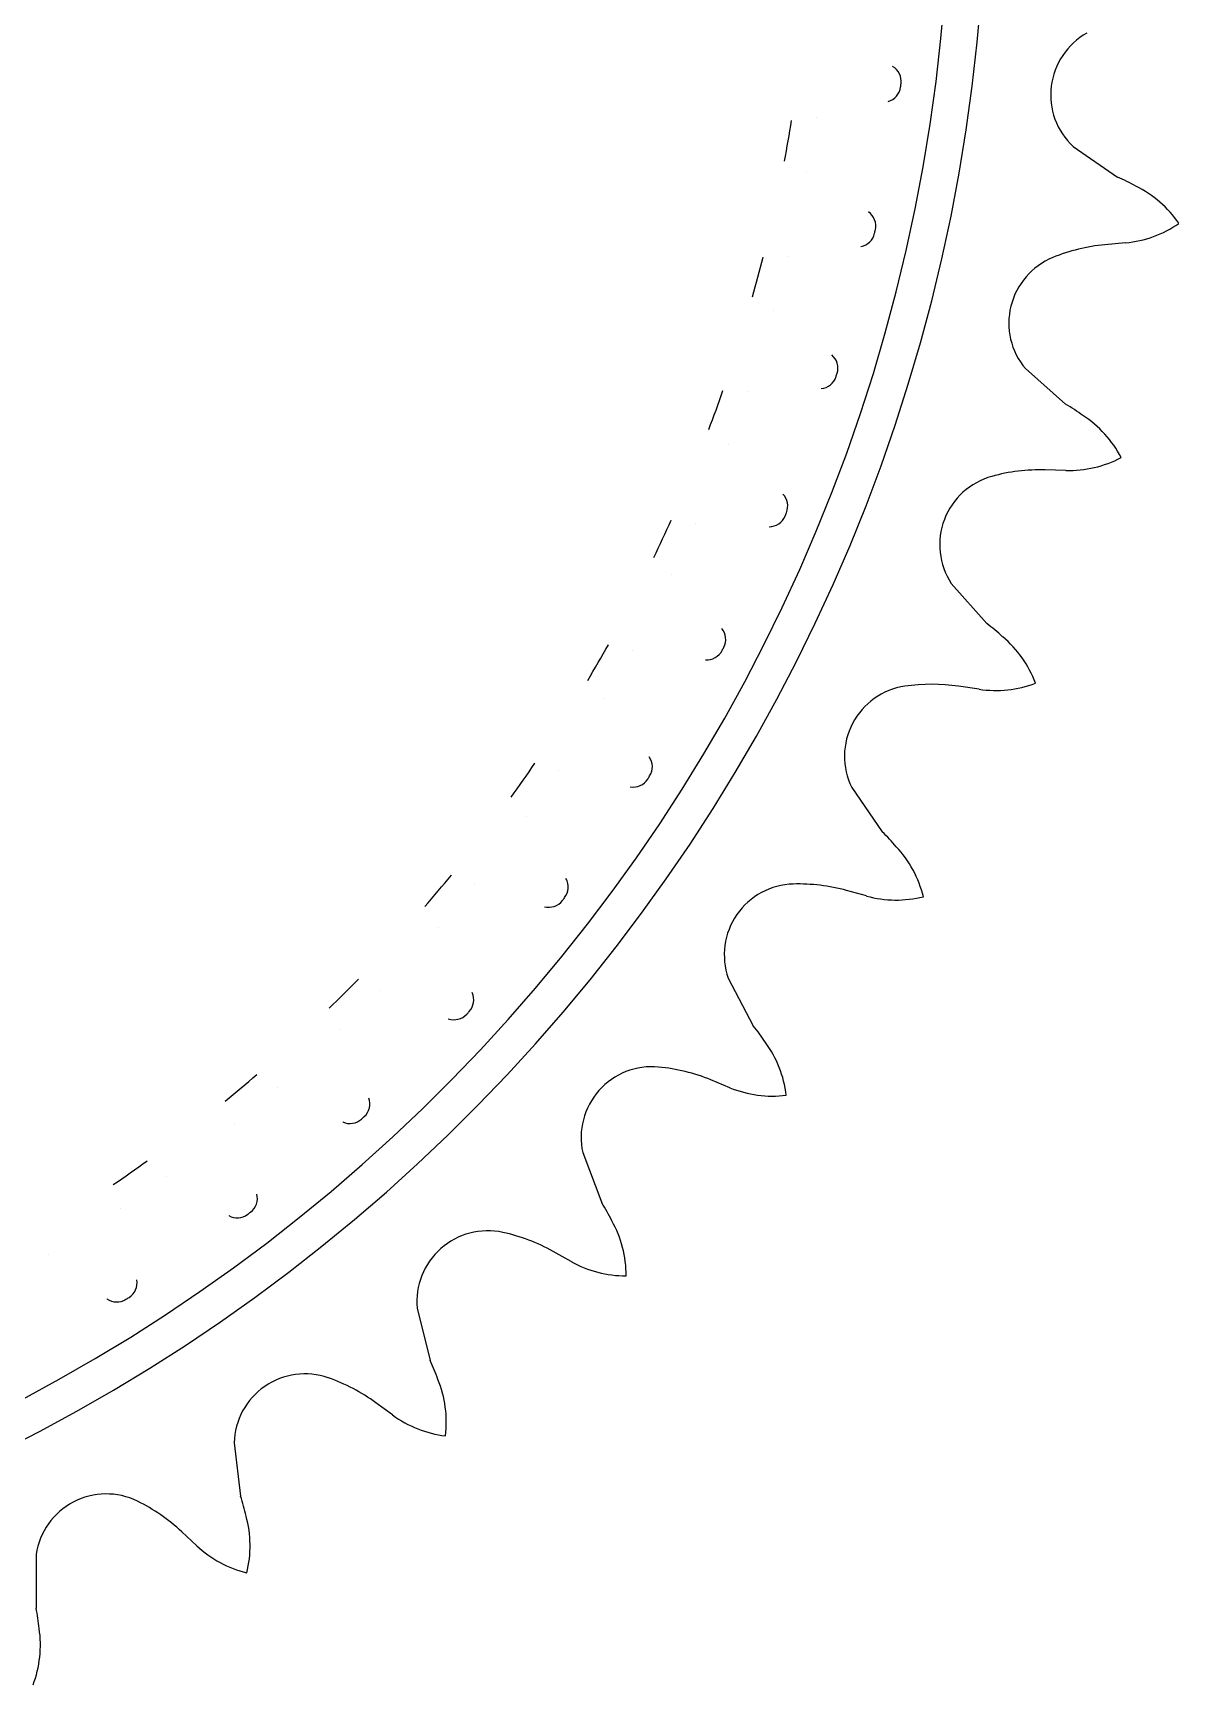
# Model space of a CAD drawing. Header units: millimetres. Extents: x -109 to 109, y -109 to 109.
# Drawn here: x 44.9 to 107.5, y -99.7 to -9.3 of the extents above; entities that cross this region are included whole.
import ezdxf

# ---------------------------------------------------------------- set-up
doc = ezdxf.new("R2010")
doc.units = ezdxf.units.MM
doc.layers.add('Cut003', color=7, linetype='CONTINUOUS')

msp = doc.modelspace()

# ---------------------------------------------------------------- linework, layer by layer
at = {"layer": 'Cut003'}
for p, q in [((102.51, -9.293), (102.51, -9.293, 10)), ((102.51, -9.293), (102.51, -9.293, 10)), ((91.884, -11.119), (91.884, -11.119, 10)), ((91.884, -11.119), (91.884, -11.119, 10)), ((92.315, -12.254), (92.315, -12.254, 10)), ((92.315, -12.254), (92.315, -12.254, 10)), ((92.341, -12.057), (92.341, -12.057, 10)), ((92.341, -12.057), (92.341, -12.057, 10)), ((91.631, -13.041), (91.631, -13.041, 10)), ((91.631, -13.041), (91.631, -13.041, 10)), ((86.359, -14.082), (86.359, -14.082, 10)), ((86.359, -14.082), (86.359, -14.082, 10)), ((87.694, -13.913), (87.694, -13.913, 10)), ((87.694, -13.913), (87.694, -13.913, 10)), ((101.755, -15.509), (104.174, -17.179)), ((101.755, -15.509, 10), (104.174, -17.179, 10)), ((101.755, -15.509), (101.755, -15.509, 10)), ((101.755, -15.509), (101.755, -15.509, 10)), ((101.755, -15.509), (104.174, -17.179)), ((101.755, -15.509, 10), (104.174, -17.179, 10)), ((85.968, -16.304), (85.968, -16.304, 10)), ((85.968, -16.304), (85.968, -16.304, 10)), ((87.164, -16.919), (87.164, -16.919, 10)), ((87.164, -16.919), (87.164, -16.919, 10)), ((104.174, -17.179), (104.174, -17.179, 10)), ((104.174, -17.179), (104.174, -17.179, 10)), ((105.187, -17.676), (105.187, -17.676, 10)), ((105.187, -17.676), (105.187, -17.676, 10)), ((90.565, -19.085), (90.565, -19.085, 10)), ((90.565, -19.085), (90.565, -19.085, 10)), ((107.541, -19.708), (107.541, -19.708, 10)), ((107.541, -19.708), (107.541, -19.708, 10)), ((90.896, -20.253), (90.896, -20.253, 10)), ((90.896, -20.253), (90.896, -20.253, 10)), ((90.939, -20.059), (90.939, -20.059, 10)), ((90.939, -20.059), (90.939, -20.059, 10)), ((104.619, -20.772), (103.496, -20.878)), ((104.619, -20.772, 10), (103.496, -20.878, 10)), ((104.619, -20.772), (103.496, -20.878)), ((104.619, -20.772, 10), (103.496, -20.878, 10)), ((104.619, -20.772), (104.619, -20.772, 10)), ((104.619, -20.772), (104.619, -20.772, 10)), ((84.803, -21.555), (84.803, -21.555, 10)), ((84.803, -21.555), (84.803, -21.555, 10)), ((86.147, -21.503), (86.147, -21.503, 10)), ((86.147, -21.503), (86.147, -21.503, 10)), ((90.145, -20.978), (90.145, -20.978, 10)), ((90.145, -20.978), (90.145, -20.978, 10)), ((100.642, -21.582), (100.642, -21.582, 10)), ((100.642, -21.582), (100.642, -21.582, 10)), ((103.496, -20.878), (103.496, -20.878, 10)), ((103.496, -20.878), (103.496, -20.878, 10)), ((84.22, -23.734), (84.22, -23.734, 10)), ((84.22, -23.734), (84.22, -23.734, 10)), ((85.357, -24.451), (85.357, -24.451, 10)), ((85.357, -24.451), (85.357, -24.451, 10)), ((88.557, -26.905), (88.557, -26.905, 10)), ((88.557, -26.905), (88.557, -26.905, 10)), ((88.845, -27.909), (88.845, -27.909, 10)), ((88.845, -27.909), (88.845, -27.909, 10)), ((99.144, -27.661), (101.344, -29.61)), ((99.144, -27.661, 10), (101.344, -29.61, 10)), ((99.144, -27.661), (99.144, -27.661, 10)), ((99.144, -27.661), (99.144, -27.661, 10)), ((99.144, -27.661), (101.344, -29.61)), ((99.144, -27.661, 10), (101.344, -29.61, 10)), ((82.602, -28.864), (82.602, -28.864, 10)), ((82.602, -28.864), (82.602, -28.864, 10)), ((83.945, -28.93), (83.945, -28.93, 10)), ((83.945, -28.93), (83.945, -28.93, 10)), ((87.974, -28.755), (87.974, -28.755, 10)), ((87.974, -28.755), (87.974, -28.755, 10)), ((88.785, -28.098), (88.785, -28.098, 10)), ((88.785, -28.098), (88.785, -28.098, 10)), ((101.344, -29.61), (101.344, -29.61, 10)), ((101.344, -29.61), (101.344, -29.61, 10)), ((102.289, -30.226), (102.289, -30.226, 10)), ((102.289, -30.226), (102.289, -30.226, 10)), ((81.83, -30.984), (81.83, -30.984, 10)), ((81.83, -30.984), (81.83, -30.984, 10)), ((82.902, -31.797), (82.902, -31.797, 10)), ((82.902, -31.797), (82.902, -31.797, 10)), ((104.381, -32.527), (104.381, -32.527, 10)), ((104.381, -32.527), (104.381, -32.527, 10)), ((101.352, -33.231), (100.225, -33.201)), ((101.352, -33.231, 10), (100.225, -33.201, 10)), ((100.225, -33.201), (100.225, -33.201, 10)), ((101.352, -33.231), (100.225, -33.201)), ((101.352, -33.231, 10), (100.225, -33.201, 10)), ((100.225, -33.201), (100.225, -33.201, 10)), ((101.352, -33.231), (101.352, -33.231, 10)), ((101.352, -33.231), (101.352, -33.231, 10)), ((97.307, -33.555), (97.307, -33.555, 10)), ((97.307, -33.555), (97.307, -33.555, 10)), ((85.875, -34.521), (85.875, -34.521, 10)), ((85.875, -34.521), (85.875, -34.521, 10)), ((79.772, -35.954), (79.772, -35.954, 10)), ((79.772, -35.954), (79.772, -35.954, 10)), ((81.104, -36.136), (81.104, -36.136, 10)), ((81.104, -36.136), (81.104, -36.136, 10)), ((85.998, -35.729), (85.998, -35.729, 10)), ((85.998, -35.729), (85.998, -35.729, 10)), ((86.074, -35.546), (86.074, -35.546, 10)), ((86.074, -35.546), (86.074, -35.546, 10)), ((85.133, -36.313), (85.133, -36.313, 10)), ((85.133, -36.313), (85.133, -36.313, 10)), ((78.819, -37.998), (78.819, -37.998, 10)), ((78.819, -37.998), (78.819, -37.998, 10)), ((79.815, -38.902), (79.815, -38.902, 10)), ((79.815, -38.902), (79.815, -38.902, 10)), ((95.087, -39.41), (97.036, -41.61)), ((95.087, -39.41, 10), (97.036, -41.61, 10)), ((95.087, -39.41), (95.087, -39.41, 10)), ((95.087, -39.41), (95.087, -39.41, 10)), ((95.087, -39.41), (97.036, -41.61)), ((95.087, -39.41, 10), (97.036, -41.61, 10)), ((82.54, -41.874), (82.54, -41.874, 10)), ((82.54, -41.874), (82.54, -41.874, 10)), ((97.036, -41.61), (97.036, -41.61, 10)), ((97.036, -41.61), (97.036, -41.61, 10)), ((97.9, -42.335), (97.9, -42.335, 10)), ((97.9, -42.335), (97.9, -42.335, 10)), ((76.335, -42.769), (76.335, -42.769, 10)), ((76.335, -42.769), (76.335, -42.769, 10)), ((77.646, -43.067), (77.646, -43.067, 10)), ((77.646, -43.067), (77.646, -43.067, 10)), ((82.557, -43.088), (82.557, -43.088, 10)), ((82.557, -43.088), (82.557, -43.088, 10)), ((82.649, -42.912), (82.649, -42.912, 10)), ((82.649, -42.912), (82.649, -42.912, 10)), ((81.644, -43.594), (81.644, -43.594, 10)), ((81.644, -43.594), (81.644, -43.594, 10)), ((75.207, -44.723), (75.207, -44.723, 10)), ((75.207, -44.723), (75.207, -44.723, 10)), ((92.553, -45.04), (92.553, -45.04, 10)), ((92.553, -45.04), (92.553, -45.04, 10)), ((96.608, -45.206), (95.493, -45.04)), ((96.608, -45.206, 10), (95.493, -45.04, 10)), ((95.493, -45.04), (95.493, -45.04, 10)), ((96.608, -45.206), (95.493, -45.04)), ((96.608, -45.206, 10), (95.493, -45.04, 10)), ((95.493, -45.04), (95.493, -45.04, 10)), ((99.7, -44.871), (99.7, -44.871, 10)), ((99.7, -44.871), (99.7, -44.871, 10)), ((76.12, -45.71), (76.12, -45.71, 10)), ((76.12, -45.71), (76.12, -45.71, 10)), ((96.608, -45.206), (96.608, -45.206, 10)), ((96.608, -45.206), (96.608, -45.206, 10)), ((72.317, -49.26), (72.317, -49.26, 10)), ((72.317, -49.26), (72.317, -49.26, 10)), ((73.597, -49.671), (73.597, -49.671, 10)), ((73.597, -49.671), (73.597, -49.671, 10)), ((78.576, -48.909), (78.576, -48.909, 10)), ((78.576, -48.909), (78.576, -48.909, 10)), ((77.534, -50.544), (77.534, -50.544, 10)), ((77.534, -50.544), (77.534, -50.544, 10)), ((78.487, -50.12), (78.487, -50.12, 10)), ((78.487, -50.12), (78.487, -50.12, 10)), ((78.594, -49.952), (78.594, -49.952, 10)), ((78.594, -49.952), (78.594, -49.952, 10)), ((89.643, -50.584), (91.313, -53.003)), ((89.643, -50.584, 10), (91.313, -53.003, 10)), ((89.643, -50.584), (89.643, -50.584, 10)), ((89.643, -50.584), (89.643, -50.584, 10)), ((89.643, -50.584), (91.313, -53.003)), ((89.643, -50.584, 10), (91.313, -53.003, 10)), ((71.023, -51.108), (71.023, -51.108, 10)), ((71.023, -51.108), (71.023, -51.108, 10)), ((71.847, -52.17), (71.847, -52.17, 10)), ((71.847, -52.17), (71.847, -52.17, 10)), ((91.313, -53.003), (91.313, -53.003, 10)), ((91.313, -53.003), (91.313, -53.003, 10)), ((92.083, -53.827), (92.083, -53.827, 10)), ((92.083, -53.827), (92.083, -53.827, 10)), ((67.748, -55.375), (67.748, -55.375, 10)), ((67.748, -55.375), (67.748, -55.375, 10)), ((68.988, -55.896), (68.988, -55.896, 10)), ((68.988, -55.896), (68.988, -55.896, 10)), ((74.014, -55.571), (74.014, -55.571, 10)), ((74.014, -55.571), (74.014, -55.571, 10)), ((86.449, -55.868), (86.449, -55.868, 10)), ((86.449, -55.868), (86.449, -55.868, 10)), ((73.821, -56.77), (73.821, -56.77, 10)), ((73.821, -56.77), (73.821, -56.77, 10)), ((73.941, -56.612), (73.941, -56.612, 10)), ((73.941, -56.612), (73.941, -56.612, 10)), ((90.455, -56.521), (89.367, -56.222)), ((90.455, -56.521, 10), (89.367, -56.222, 10)), ((89.367, -56.222), (89.367, -56.222, 10)), ((90.455, -56.521), (89.367, -56.222)), ((90.455, -56.521, 10), (89.367, -56.222, 10)), ((89.367, -56.222), (89.367, -56.222, 10)), ((90.455, -56.521), (90.455, -56.521, 10)), ((90.455, -56.521), (90.455, -56.521, 10)), ((93.564, -56.561), (93.564, -56.561, 10)), ((93.564, -56.561), (93.564, -56.561, 10)), ((66.298, -57.103), (66.298, -57.103, 10)), ((66.298, -57.103), (66.298, -57.103, 10)), ((72.834, -57.11), (72.834, -57.11, 10)), ((72.834, -57.11), (72.834, -57.11, 10)), ((67.027, -58.234), (67.027, -58.234, 10)), ((67.027, -58.234), (67.027, -58.234, 10)), ((62.664, -61.069), (62.664, -61.069, 10)), ((62.664, -61.069), (62.664, -61.069, 10)), ((82.892, -61.02), (84.258, -63.623)), ((82.892, -61.02, 10), (84.258, -63.623, 10)), ((82.892, -61.02), (82.892, -61.02, 10)), ((82.892, -61.02), (82.892, -61.02, 10)), ((82.892, -61.02), (84.258, -63.623)), ((82.892, -61.02, 10), (84.258, -63.623, 10)), ((63.854, -61.696), (63.854, -61.696, 10)), ((63.854, -61.696), (63.854, -61.696, 10)), ((68.889, -61.81), (68.889, -61.81, 10)), ((68.889, -61.81), (68.889, -61.81, 10)), ((61.069, -62.664), (61.069, -62.664, 10)), ((61.069, -62.664), (61.069, -62.664, 10)), ((67.579, -63.24), (67.579, -63.24, 10)), ((67.579, -63.24), (67.579, -63.24, 10)), ((68.592, -62.987), (68.592, -62.987, 10)), ((68.592, -62.987), (68.592, -62.987, 10)), ((68.726, -62.841), (68.726, -62.841, 10)), ((68.726, -62.841), (68.726, -62.841, 10)), ((61.696, -63.854), (61.696, -63.854, 10)), ((61.696, -63.854), (61.696, -63.854, 10)), ((84.258, -63.623), (84.258, -63.623, 10)), ((84.258, -63.623), (84.258, -63.623, 10)), ((84.924, -64.534), (84.924, -64.534, 10)), ((84.924, -64.534), (84.924, -64.534, 10)), ((79.085, -65.88), (79.085, -65.88, 10)), ((79.085, -65.88), (79.085, -65.88, 10)), ((57.103, -66.298), (57.103, -66.298, 10)), ((57.103, -66.298), (57.103, -66.298, 10)), ((82.982, -67.012), (81.939, -66.584)), ((82.982, -67.012, 10), (81.939, -66.584, 10)), ((81.939, -66.584), (81.939, -66.584, 10)), ((82.982, -67.012), (81.939, -66.584)), ((82.982, -67.012, 10), (81.939, -66.584, 10)), ((81.939, -66.584), (81.939, -66.584, 10)), ((55.375, -67.748), (55.375, -67.748, 10)), ((55.375, -67.748), (55.375, -67.748, 10)), ((58.234, -67.027), (58.234, -67.027, 10)), ((58.234, -67.027), (58.234, -67.027, 10)), ((63.24, -67.579), (63.24, -67.579, 10)), ((63.24, -67.579), (63.24, -67.579, 10)), ((82.982, -67.012), (82.982, -67.012, 10)), ((82.982, -67.012), (82.982, -67.012, 10)), ((86.064, -67.427), (86.064, -67.427, 10)), ((86.064, -67.427), (86.064, -67.427, 10)), ((62.987, -68.592), (62.987, -68.592, 10)), ((62.987, -68.592), (62.987, -68.592, 10)), ((55.896, -68.988), (55.896, -68.988, 10)), ((55.896, -68.988), (55.896, -68.988, 10)), ((61.81, -68.889), (61.81, -68.889, 10)), ((61.81, -68.889), (61.81, -68.889, 10)), ((62.841, -68.726), (62.841, -68.726, 10)), ((62.841, -68.726), (62.841, -68.726, 10)), ((51.108, -71.023), (51.108, -71.023, 10)), ((51.108, -71.023), (51.108, -71.023, 10)), ((74.933, -70.567), (75.975, -73.316)), ((74.933, -70.567, 10), (75.975, -73.316, 10)), ((74.933, -70.567), (74.933, -70.567, 10)), ((74.933, -70.567), (74.933, -70.567, 10)), ((74.933, -70.567), (75.975, -73.316)), ((74.933, -70.567, 10), (75.975, -73.316, 10)), ((49.26, -72.317), (49.26, -72.317, 10)), ((49.26, -72.317), (49.26, -72.317, 10)), ((52.17, -71.847), (52.17, -71.847, 10)), ((52.17, -71.847), (52.17, -71.847, 10)), ((57.11, -72.834), (57.11, -72.834, 10)), ((57.11, -72.834), (57.11, -72.834, 10)), ((49.671, -73.597), (49.671, -73.597, 10)), ((49.671, -73.597), (49.671, -73.597, 10)), ((55.571, -74.014), (55.571, -74.014, 10)), ((55.571, -74.014), (55.571, -74.014, 10)), ((56.612, -73.941), (56.612, -73.941, 10)), ((56.612, -73.941), (56.612, -73.941, 10)), ((56.77, -73.821), (56.77, -73.821, 10)), ((56.77, -73.821), (56.77, -73.821, 10)), ((75.975, -73.316), (75.975, -73.316, 10)), ((75.975, -73.316), (75.975, -73.316, 10)), ((70.567, -74.933), (70.567, -74.933, 10)), ((70.567, -74.933), (70.567, -74.933, 10)), ((76.526, -74.3), (76.526, -74.3, 10)), ((76.526, -74.3), (76.526, -74.3, 10)), ((45.71, -76.12), (45.71, -76.12, 10)), ((45.71, -76.12), (45.71, -76.12, 10)), ((74.3, -76.526), (73.316, -75.975)), ((74.3, -76.526, 10), (73.316, -75.975, 10)), ((73.316, -75.975), (73.316, -75.975, 10)), ((74.3, -76.526), (73.316, -75.975)), ((74.3, -76.526, 10), (73.316, -75.975, 10)), ((73.316, -75.975), (73.316, -75.975, 10)), ((74.3, -76.526), (74.3, -76.526, 10)), ((74.3, -76.526), (74.3, -76.526, 10)), ((50.544, -77.534), (50.544, -77.534, 10)), ((50.544, -77.534), (50.544, -77.534, 10)), ((77.309, -77.309), (77.309, -77.309, 10)), ((77.309, -77.309), (77.309, -77.309, 10)), ((48.909, -78.576), (48.909, -78.576, 10)), ((48.909, -78.576), (48.909, -78.576, 10)), ((49.952, -78.594), (49.952, -78.594, 10)), ((49.952, -78.594), (49.952, -78.594, 10)), ((50.12, -78.487), (50.12, -78.487, 10)), ((50.12, -78.487), (50.12, -78.487, 10)), ((65.88, -79.085), (66.584, -81.939)), ((65.88, -79.085, 10), (66.584, -81.939, 10)), ((65.88, -79.085), (65.88, -79.085, 10)), ((65.88, -79.085), (65.88, -79.085, 10)), ((65.88, -79.085), (66.584, -81.939)), ((65.88, -79.085, 10), (66.584, -81.939, 10)), ((66.584, -81.939), (66.584, -81.939, 10)), ((66.584, -81.939), (66.584, -81.939, 10)), ((61.02, -82.892), (61.02, -82.892, 10)), ((61.02, -82.892), (61.02, -82.892, 10)), ((67.012, -82.982), (67.012, -82.982, 10)), ((67.012, -82.982), (67.012, -82.982, 10)), ((64.534, -84.924), (63.623, -84.258)), ((64.534, -84.924, 10), (63.623, -84.258, 10)), ((63.623, -84.258), (63.623, -84.258, 10)), ((64.534, -84.924), (63.623, -84.258)), ((64.534, -84.924, 10), (63.623, -84.258, 10)), ((63.623, -84.258), (63.623, -84.258, 10)), ((64.534, -84.924), (64.534, -84.924, 10)), ((64.534, -84.924), (64.534, -84.924, 10)), ((55.868, -86.449), (56.222, -89.367)), ((55.868, -86.449, 10), (56.222, -89.367, 10)), ((55.868, -86.449), (55.868, -86.449, 10)), ((55.868, -86.449), (55.868, -86.449, 10)), ((55.868, -86.449), (56.222, -89.367)), ((55.868, -86.449, 10), (56.222, -89.367, 10)), ((67.427, -86.064), (67.427, -86.064, 10)), ((67.427, -86.064), (67.427, -86.064, 10)), ((56.222, -89.367), (56.222, -89.367, 10)), ((56.222, -89.367), (56.222, -89.367, 10)), ((50.584, -89.643), (50.584, -89.643, 10)), ((50.584, -89.643), (50.584, -89.643, 10)), ((56.521, -90.455), (56.521, -90.455, 10)), ((56.521, -90.455), (56.521, -90.455, 10)), ((53.827, -92.083), (53.003, -91.313)), ((53.827, -92.083, 10), (53.003, -91.313, 10)), ((53.003, -91.313), (53.003, -91.313, 10)), ((53.827, -92.083), (53.003, -91.313)), ((53.827, -92.083, 10), (53.003, -91.313, 10)), ((53.003, -91.313), (53.003, -91.313, 10)), ((53.827, -92.083), (53.827, -92.083, 10)), ((53.827, -92.083), (53.827, -92.083, 10)), ((45.04, -92.553), (45.04, -95.493)), ((45.04, -92.553, 10), (45.04, -95.493, 10)), ((45.04, -92.553), (45.04, -92.553, 10)), ((45.04, -92.553), (45.04, -92.553, 10)), ((45.04, -92.553), (45.04, -95.493)), ((45.04, -92.553, 10), (45.04, -95.493, 10)), ((56.561, -93.564), (56.561, -93.564, 10)), ((56.561, -93.564), (56.561, -93.564, 10)), ((45.04, -95.493), (45.04, -95.493, 10)), ((45.04, -95.493), (45.04, -95.493, 10)), ((45.206, -96.608), (45.206, -96.608, 10)), ((45.206, -96.608), (45.206, -96.608, 10)), ((44.871, -99.7), (44.871, -99.7, 10)), ((44.871, -99.7), (44.871, -99.7, 10))]:
    msp.add_line(p, q, dxfattribs=at)
for centre, radius, start, end in [((0, 0, 12), 95, -88.96082, 0), ((0, 0, 10), 95, -88.96082, 0), ((0, 0, 12), 95, -88.96082, 0), ((0, 0, 10), 95, -88.96082, 0), ((0, 0, 10), 97, -88.97159, 0), ((0, 0, 10), 97, -88.97159, 0), ((0, 0, 12), 97, -88.97159, 0), ((0, 0, 12), 97, -88.97159, 0), ((104.403, -12.677), 3.877, 119.23077, 173.07692), ((104.403, -12.677, 10), 3.877, 119.23077, 173.07692), ((104.403, -12.677), 3.877, 119.23077, 173.07692), ((104.403, -12.677, 10), 3.877, 119.23077, 173.07692), ((91.399, -11.936), 0.95, -7.32976, 59.31558), ((91.399, -11.936), 0.95, -7.32976, 59.31558), ((91.399, -11.936, 10), 0.95, -7.32976, 59.31558), ((91.399, -11.936, 10), 0.95, -7.32976, 59.31558), ((91.374, -12.127), 0.95, -74.31558, -7.67024), ((91.374, -12.127), 0.95, -74.31558, -7.67024), ((91.374, -12.127, 10), 0.95, -74.31558, -7.67024), ((91.374, -12.127, 10), 0.95, -74.31558, -7.67024), ((0, 0), 93.125, -7.56102, -7.43898), ((0, 0), 93.125, -7.56102, -7.43898), ((0, 0, 10), 93.125, -7.56102, -7.43898), ((0, 0, 10), 93.125, -7.56102, -7.43898), ((104.403, -12.677), 3.877, 173.07692, -133.07692), ((104.403, -12.677, 10), 3.877, 173.07692, -133.07692), ((104.403, -12.677, 10), 3.877, 173.07692, -133.07692), ((104.403, -12.677), 3.877, 173.07692, -133.07692), ((0, 0), 87.5, -10.7384, -9.26105), ((0, 0), 87.5, -10.7384, -9.26105), ((0, 0, 10), 87.5, -10.7384, -9.26105), ((0, 0, 10), 87.5, -10.7384, -9.26105), ((100.284, -26.38), 9.989, 60.61045, 67.08186), ((100.284, -26.38, 10), 9.989, 60.61045, 67.08186), ((100.284, -26.38), 9.989, 60.61045, 67.08186), ((100.284, -26.38, 10), 9.989, 60.61045, 67.08186), ((102.475, -23.198), 6.152, 34.56509, 63.84615), ((102.475, -23.198, 10), 6.152, 34.56509, 63.84615), ((102.475, -23.198), 6.152, 34.56509, 63.84615), ((102.475, -23.198, 10), 6.152, 34.56509, 63.84615), ((90.011, -19.856), 0.95, -12.32976, 54.31558), ((90.011, -19.856), 0.95, -12.32976, 54.31558), ((90.011, -19.856, 10), 0.95, -12.32976, 54.31558), ((90.011, -19.856, 10), 0.95, -12.32976, 54.31558), ((104.042, -14.648), 6.152, -84.61538, -55.33432), ((104.042, -14.648, 10), 6.152, -84.61538, -55.33432), ((104.042, -14.648), 6.152, -84.61538, -55.33432), ((104.042, -14.648, 10), 6.152, -84.61538, -55.33432), ((89.969, -20.044), 0.95, -79.31558, -12.67024), ((89.969, -20.044), 0.95, -79.31558, -12.67024), ((89.969, -20.044, 10), 0.95, -79.31558, -12.67024), ((89.969, -20.044, 10), 0.95, -79.31558, -12.67024), ((0, 0), 93.125, -12.56102, -12.43898), ((0, 0), 93.125, -12.56102, -12.43898), ((0, 0, 10), 93.125, -12.56102, -12.43898), ((0, 0, 10), 93.125, -12.56102, -12.43898), ((0, 0), 87.5, -15.7384, -14.26105), ((0, 0), 87.5, -15.7384, -14.26105), ((0, 0, 10), 87.5, -15.7384, -14.26105), ((0, 0, 10), 87.5, -15.7384, -14.26105), ((102.114, -25.169), 3.877, 112.30769, 166.15385), ((102.114, -25.169, 10), 3.877, 112.30769, 166.15385), ((102.114, -25.169), 3.877, 112.30769, 166.15385), ((102.114, -25.169, 10), 3.877, 112.30769, 166.15385), ((104.434, -30.823), 9.989, 95.38462, 112.30769), ((104.434, -30.823, 10), 9.989, 95.38462, 112.30769), ((104.434, -30.823), 9.989, 95.38462, 112.30769), ((104.434, -30.823, 10), 9.989, 95.38462, 112.30769), ((102.114, -25.169), 3.877, 166.15385, -140), ((102.114, -25.169, 10), 3.877, 166.15385, -140), ((102.114, -25.169, 10), 3.877, 166.15385, -140), ((102.114, -25.169), 3.877, 166.15385, -140), ((87.938, -27.626), 0.95, -17.32976, 49.31558), ((87.938, -27.626), 0.95, -17.32976, 49.31558), ((87.938, -27.626, 10), 0.95, -17.32976, 49.31558), ((87.938, -27.626, 10), 0.95, -17.32976, 49.31558), ((0, 0), 93.125, -17.56102, -17.43898), ((0, 0), 93.125, -17.56102, -17.43898), ((0, 0, 10), 93.125, -17.56102, -17.43898), ((0, 0, 10), 93.125, -17.56102, -17.43898), ((0, 0), 87.5, -20.7384, -19.26105), ((0, 0), 87.5, -20.7384, -19.26105), ((0, 0, 10), 87.5, -20.7384, -19.26105), ((0, 0, 10), 87.5, -20.7384, -19.26105), ((87.88, -27.809), 0.95, -84.31558, -17.67024), ((87.88, -27.809), 0.95, -84.31558, -17.67024), ((87.88, -27.809, 10), 0.95, -84.31558, -17.67024), ((87.88, -27.809, 10), 0.95, -84.31558, -17.67024), ((96.374, -38.275), 9.989, 53.68737, 60.15878), ((96.374, -38.275, 10), 9.989, 53.68737, 60.15878), ((96.374, -38.275), 9.989, 53.68737, 60.15878), ((96.374, -38.275, 10), 9.989, 53.68737, 60.15878), ((98.932, -35.38), 6.152, 27.64201, 56.92308), ((98.932, -35.38, 10), 6.152, 27.64201, 56.92308), ((98.932, -35.38), 6.152, 27.64201, 56.92308), ((98.932, -35.38, 10), 6.152, 27.64201, 56.92308), ((101.518, -27.082), 6.152, -91.53846, -62.2574), ((101.518, -27.082, 10), 6.152, -91.53846, -62.2574), ((101.518, -27.082), 6.152, -91.53846, -62.2574), ((101.518, -27.082, 10), 6.152, -91.53846, -62.2574), ((99.957, -43.187), 9.989, 88.46154, 105.38462), ((99.957, -43.187, 10), 9.989, 88.46154, 105.38462), ((99.957, -43.187), 9.989, 88.46154, 105.38462), ((99.957, -43.187, 10), 9.989, 88.46154, 105.38462), ((98.336, -37.294), 3.877, 105.38462, 159.23077), ((98.336, -37.294, 10), 3.877, 105.38462, 159.23077), ((98.336, -37.294), 3.877, 105.38462, 159.23077), ((98.336, -37.294, 10), 3.877, 105.38462, 159.23077), ((85.195, -35.185), 0.95, -22.32976, 44.31558), ((85.195, -35.185), 0.95, -22.32976, 44.31558), ((85.195, -35.185, 10), 0.95, -22.32976, 44.31558), ((85.195, -35.185, 10), 0.95, -22.32976, 44.31558), ((0, 0), 87.5, -25.7384, -24.26105), ((0, 0), 87.5, -25.7384, -24.26105), ((0, 0, 10), 87.5, -25.7384, -24.26105), ((0, 0, 10), 87.5, -25.7384, -24.26105), ((85.122, -35.363), 0.95, -89.31558, -22.67024), ((85.122, -35.363), 0.95, -89.31558, -22.67024), ((85.122, -35.363, 10), 0.95, -89.31558, -22.67024), ((85.122, -35.363, 10), 0.95, -89.31558, -22.67024), ((0, 0), 93.125, -22.56102, -22.43898), ((0, 0), 93.125, -22.56102, -22.43898), ((0, 0, 10), 93.125, -22.56102, -22.43898), ((0, 0, 10), 93.125, -22.56102, -22.43898), ((98.336, -37.294), 3.877, 159.23077, -146.92308), ((98.336, -37.294, 10), 3.877, 159.23077, -146.92308), ((98.336, -37.294, 10), 3.877, 159.23077, -146.92308), ((98.336, -37.294), 3.877, 159.23077, -146.92308), ((81.805, -42.476), 0.95, -27.32976, 39.31558), ((81.805, -42.476), 0.95, -27.32976, 39.31558), ((81.805, -42.476, 10), 0.95, -27.32976, 39.31558), ((81.805, -42.476, 10), 0.95, -27.32976, 39.31558), ((91.057, -49.613), 9.989, 46.76429, 53.23571), ((91.057, -49.613, 10), 9.989, 46.76429, 53.23571), ((91.057, -49.613), 9.989, 46.76429, 53.23571), ((91.057, -49.613, 10), 9.989, 46.76429, 53.23571), ((93.946, -47.047), 6.152, 20.71893, 50), ((93.946, -47.047, 10), 6.152, 20.71893, 50), ((93.946, -47.047), 6.152, 20.71893, 50), ((93.946, -47.047, 10), 6.152, 20.71893, 50), ((0, 0), 87.5, -30.7384, -29.26105), ((0, 0), 87.5, -30.7384, -29.26105), ((0, 0, 10), 87.5, -30.7384, -29.26105), ((0, 0, 10), 87.5, -30.7384, -29.26105), ((81.716, -42.647), 0.95, -94.31558, -27.67024), ((81.716, -42.647), 0.95, -94.31558, -27.67024), ((81.716, -42.647, 10), 0.95, -94.31558, -27.67024), ((81.716, -42.647, 10), 0.95, -94.31558, -27.67024), ((0, 0), 93.125, -27.56102, -27.43898), ((0, 0), 93.125, -27.56102, -27.43898), ((0, 0, 10), 93.125, -27.56102, -27.43898), ((0, 0, 10), 93.125, -27.56102, -27.43898), ((93.123, -48.875), 3.877, 98.46154, 152.30769), ((93.123, -48.875, 10), 3.877, 98.46154, 152.30769), ((93.123, -48.875), 3.877, 98.46154, 152.30769), ((93.123, -48.875, 10), 3.877, 98.46154, 152.30769), ((94.023, -54.92), 9.989, 81.53846, 98.46154), ((94.023, -54.92, 10), 9.989, 81.53846, 98.46154), ((94.023, -54.92), 9.989, 81.53846, 98.46154), ((94.023, -54.92, 10), 9.989, 81.53846, 98.46154), ((97.513, -39.121), 6.152, -98.46154, -69.18047), ((97.513, -39.121, 10), 6.152, -98.46154, -69.18047), ((97.513, -39.121), 6.152, -98.46154, -69.18047), ((97.513, -39.121, 10), 6.152, -98.46154, -69.18047), ((93.123, -48.875), 3.877, 152.30769, -153.84615), ((93.123, -48.875, 10), 3.877, 152.30769, -153.84615), ((93.123, -48.875, 10), 3.877, 152.30769, -153.84615), ((93.123, -48.875), 3.877, 152.30769, -153.84615), ((0, 0), 87.5, -35.7384, -34.26105), ((0, 0), 87.5, -35.7384, -34.26105), ((0, 0, 10), 87.5, -35.7384, -34.26105), ((0, 0, 10), 87.5, -35.7384, -34.26105), ((77.791, -49.444), 0.95, -32.32976, 34.31558), ((77.791, -49.444), 0.95, -32.32976, 34.31558), ((77.791, -49.444, 10), 0.95, -32.32976, 34.31558), ((77.791, -49.444, 10), 0.95, -32.32976, 34.31558), ((77.688, -49.607), 0.95, -99.31558, -32.67024), ((77.688, -49.607), 0.95, -99.31558, -32.67024), ((77.688, -49.607, 10), 0.95, -99.31558, -32.67024), ((77.688, -49.607, 10), 0.95, -99.31558, -32.67024), ((0, 0), 93.125, -32.56102, -32.43898), ((0, 0), 93.125, -32.56102, -32.43898), ((0, 0, 10), 93.125, -32.56102, -32.43898), ((0, 0, 10), 93.125, -32.56102, -32.43898), ((84.413, -60.227), 9.989, 39.84122, 46.31263), ((84.413, -60.227, 10), 9.989, 39.84122, 46.31263), ((84.413, -60.227), 9.989, 39.84122, 46.31263), ((84.413, -60.227, 10), 9.989, 39.84122, 46.31263), ((87.59, -58.028), 6.152, 13.79586, 43.07692), ((87.59, -58.028, 10), 6.152, 13.79586, 43.07692), ((87.59, -58.028), 6.152, 13.79586, 43.07692), ((87.59, -58.028, 10), 6.152, 13.79586, 43.07692), ((0, 0), 87.5, -40.7384, -39.26105), ((0, 0), 87.5, -40.7384, -39.26105), ((0, 0, 10), 87.5, -40.7384, -39.26105), ((0, 0, 10), 87.5, -40.7384, -39.26105), ((73.186, -56.036), 0.95, -37.32976, 29.31558), ((73.186, -56.036), 0.95, -37.32976, 29.31558), ((73.186, -56.036, 10), 0.95, -37.32976, 29.31558), ((73.186, -56.036, 10), 0.95, -37.32976, 29.31558), ((86.553, -59.743), 3.877, 91.53846, 145.38462), ((86.553, -59.743, 10), 3.877, 91.53846, 145.38462), ((86.553, -59.743), 3.877, 91.53846, 145.38462), ((86.553, -59.743, 10), 3.877, 91.53846, 145.38462), ((86.717, -65.853), 9.989, 74.61538, 91.53846), ((86.717, -65.853, 10), 9.989, 74.61538, 91.53846), ((86.717, -65.853), 9.989, 74.61538, 91.53846), ((86.717, -65.853, 10), 9.989, 74.61538, 91.53846), ((73.069, -56.189), 0.95, -104.31558, -37.67024), ((73.069, -56.189), 0.95, -104.31558, -37.67024), ((73.069, -56.189, 10), 0.95, -104.31558, -37.67024), ((73.069, -56.189, 10), 0.95, -104.31558, -37.67024), ((0, 0), 93.125, -37.56102, -37.43898), ((0, 0), 93.125, -37.56102, -37.43898), ((0, 0, 10), 93.125, -37.56102, -37.43898), ((0, 0, 10), 93.125, -37.56102, -37.43898), ((92.087, -50.59), 6.152, -105.38462, -76.10355), ((92.087, -50.59, 10), 6.152, -105.38462, -76.10355), ((92.087, -50.59), 6.152, -105.38462, -76.10355), ((92.087, -50.59, 10), 6.152, -105.38462, -76.10355), ((86.553, -59.743), 3.877, 145.38462, -160.76923), ((86.553, -59.743, 10), 3.877, 145.38462, -160.76923), ((86.553, -59.743, 10), 3.877, 145.38462, -160.76923), ((86.553, -59.743), 3.877, 145.38462, -160.76923), ((0, 0), 87.5, -45.7384, -44.26105), ((0, 0), 87.5, -45.7384, -44.26105), ((0, 0, 10), 87.5, -45.7384, -44.26105), ((0, 0, 10), 87.5, -45.7384, -44.26105), ((68.024, -62.201), 0.95, -42.32976, 24.31558), ((68.024, -62.201), 0.95, -42.32976, 24.31558), ((68.024, -62.201, 10), 0.95, -42.32976, 24.31558), ((68.024, -62.201, 10), 0.95, -42.32976, 24.31558), ((67.893, -62.344), 0.95, -109.31558, -42.67024), ((67.893, -62.344), 0.95, -109.31558, -42.67024), ((67.893, -62.344, 10), 0.95, -109.31558, -42.67024), ((67.893, -62.344, 10), 0.95, -109.31558, -42.67024), ((0, 0), 93.125, -42.56102, -42.43898), ((0, 0), 93.125, -42.56102, -42.43898), ((0, 0, 10), 93.125, -42.56102, -42.43898), ((0, 0, 10), 93.125, -42.56102, -42.43898), ((76.538, -69.962), 9.989, 32.91814, 39.38955), ((76.538, -69.962, 10), 9.989, 32.91814, 39.38955), ((76.538, -69.962), 9.989, 32.91814, 39.38955), ((76.538, -69.962, 10), 9.989, 32.91814, 39.38955), ((79.957, -68.163), 6.152, 6.87278, 36.15385), ((79.957, -68.163, 10), 6.152, 6.87278, 36.15385), ((79.957, -68.163), 6.152, 6.87278, 36.15385), ((79.957, -68.163, 10), 6.152, 6.87278, 36.15385), ((78.721, -69.741), 3.877, 84.61538, 138.46154), ((78.721, -69.741, 10), 3.877, 84.61538, 138.46154), ((78.721, -69.741), 3.877, 84.61538, 138.46154), ((78.721, -69.741, 10), 3.877, 84.61538, 138.46154), ((78.147, -75.826), 9.989, 67.69231, 84.61538), ((78.147, -75.826, 10), 9.989, 67.69231, 84.61538), ((78.147, -75.826), 9.989, 67.69231, 84.61538), ((78.147, -75.826, 10), 9.989, 67.69231, 84.61538), ((0, 0), 87.5, -50.7384, -49.26105), ((0, 0), 87.5, -50.7384, -49.26105), ((0, 0, 10), 87.5, -50.7384, -49.26105), ((0, 0, 10), 87.5, -50.7384, -49.26105), ((62.344, -67.893), 0.95, -47.32976, 19.31558), ((62.344, -67.893), 0.95, -47.32976, 19.31558), ((62.344, -67.893, 10), 0.95, -47.32976, 19.31558), ((62.344, -67.893, 10), 0.95, -47.32976, 19.31558), ((78.721, -69.741), 3.877, 138.46154, -167.69231), ((78.721, -69.741, 10), 3.877, 138.46154, -167.69231), ((78.721, -69.741, 10), 3.877, 138.46154, -167.69231), ((78.721, -69.741), 3.877, 138.46154, -167.69231), ((85.317, -61.321), 6.152, -112.30769, -83.02663), ((85.317, -61.321, 10), 6.152, -112.30769, -83.02663), ((85.317, -61.321), 6.152, -112.30769, -83.02663), ((85.317, -61.321, 10), 6.152, -112.30769, -83.02663), ((0, 0), 93.125, -47.56102, -47.43898), ((0, 0), 93.125, -47.56102, -47.43898), ((0, 0, 10), 93.125, -47.56102, -47.43898), ((0, 0, 10), 93.125, -47.56102, -47.43898), ((62.201, -68.024), 0.95, -114.31558, -47.67024), ((62.201, -68.024), 0.95, -114.31558, -47.67024), ((62.201, -68.024, 10), 0.95, -114.31558, -47.67024), ((62.201, -68.024, 10), 0.95, -114.31558, -47.67024), ((0, 0), 87.5, -55.7384, -54.26105), ((0, 0), 87.5, -55.7384, -54.26105), ((0, 0, 10), 87.5, -55.7384, -54.26105), ((0, 0, 10), 87.5, -55.7384, -54.26105), ((56.189, -73.069), 0.95, -52.32976, 14.31558), ((56.189, -73.069), 0.95, -52.32976, 14.31558), ((56.189, -73.069, 10), 0.95, -52.32976, 14.31558), ((56.189, -73.069, 10), 0.95, -52.32976, 14.31558), ((56.036, -73.186), 0.95, -119.31558, -52.67024), ((56.036, -73.186), 0.95, -119.31558, -52.67024), ((56.036, -73.186, 10), 0.95, -119.31558, -52.67024), ((56.036, -73.186, 10), 0.95, -119.31558, -52.67024), ((0, 0), 93.125, -52.56102, -52.43898), ((0, 0), 93.125, -52.56102, -52.43898), ((0, 0, 10), 93.125, -52.56102, -52.43898), ((0, 0, 10), 93.125, -52.56102, -52.43898), ((67.547, -78.678), 9.989, 25.99506, 32.46648), ((67.547, -78.678, 10), 9.989, 25.99506, 32.46648), ((67.547, -78.678), 9.989, 25.99506, 32.46648), ((67.547, -78.678, 10), 9.989, 25.99506, 32.46648), ((69.741, -78.721), 3.877, 77.69231, 131.53846), ((69.741, -78.721, 10), 3.877, 77.69231, 131.53846), ((69.741, -78.721), 3.877, 77.69231, 131.53846), ((69.741, -78.721, 10), 3.877, 77.69231, 131.53846), ((68.438, -84.692), 9.989, 60.76923, 77.69231), ((68.438, -84.692, 10), 9.989, 60.76923, 77.69231), ((68.438, -84.692), 9.989, 60.76923, 77.69231), ((68.438, -84.692, 10), 9.989, 60.76923, 77.69231), ((71.158, -77.304), 6.152, -0.0503, 29.23077), ((71.158, -77.304, 10), 6.152, -0.0503, 29.23077), ((71.158, -77.304), 6.152, -0.0503, 29.23077), ((71.158, -77.304, 10), 6.152, -0.0503, 29.23077), ((69.741, -78.721), 3.877, 131.53846, -174.61538), ((69.741, -78.721, 10), 3.877, 131.53846, -174.61538), ((69.741, -78.721, 10), 3.877, 131.53846, -174.61538), ((69.741, -78.721), 3.877, 131.53846, -174.61538), ((77.304, -71.158), 6.152, -119.23077, -89.9497), ((77.304, -71.158, 10), 6.152, -119.23077, -89.9497), ((77.304, -71.158), 6.152, -119.23077, -89.9497), ((77.304, -71.158, 10), 6.152, -119.23077, -89.9497), ((49.607, -77.688), 0.95, -57.32976, 9.31558), ((49.607, -77.688), 0.95, -57.32976, 9.31558), ((49.607, -77.688, 10), 0.95, -57.32976, 9.31558), ((49.607, -77.688, 10), 0.95, -57.32976, 9.31558), ((49.444, -77.791), 0.95, -124.31558, -57.67024), ((49.444, -77.791), 0.95, -124.31558, -57.67024), ((49.444, -77.791, 10), 0.95, -124.31558, -57.67024), ((49.444, -77.791, 10), 0.95, -124.31558, -57.67024), ((0, 0), 93.125, -57.56102, -57.43898), ((0, 0), 93.125, -57.56102, -57.43898), ((0, 0, 10), 93.125, -57.56102, -57.43898), ((0, 0, 10), 93.125, -57.56102, -57.43898), ((57.571, -86.246), 9.989, 19.07199, 25.5434), ((57.571, -86.246, 10), 9.989, 19.07199, 25.5434), ((57.571, -86.246), 9.989, 19.07199, 25.5434), ((57.571, -86.246, 10), 9.989, 19.07199, 25.5434), ((59.743, -86.553), 3.877, 70.76923, 124.61538), ((59.743, -86.553, 10), 3.877, 70.76923, 124.61538), ((59.743, -86.553), 3.877, 70.76923, 124.61538), ((59.743, -86.553, 10), 3.877, 70.76923, 124.61538), ((57.73, -92.324), 9.989, 53.84615, 70.76923), ((57.73, -92.324, 10), 9.989, 53.84615, 70.76923), ((57.73, -92.324), 9.989, 53.84615, 70.76923), ((57.73, -92.324, 10), 9.989, 53.84615, 70.76923), ((61.321, -85.317), 6.152, -6.97337, 22.30769), ((61.321, -85.317, 10), 6.152, -6.97337, 22.30769), ((61.321, -85.317), 6.152, -6.97337, 22.30769), ((61.321, -85.317, 10), 6.152, -6.97337, 22.30769), ((59.743, -86.553), 3.877, 124.61538, 178.46154), ((59.743, -86.553, 10), 3.877, 124.61538, 178.46154), ((59.743, -86.553, 10), 3.877, 124.61538, 178.46154), ((59.743, -86.553), 3.877, 124.61538, 178.46154), ((68.163, -79.957), 6.152, -126.15385, -96.87278), ((68.163, -79.957, 10), 6.152, -126.15385, -96.87278), ((68.163, -79.957), 6.152, -126.15385, -96.87278), ((68.163, -79.957, 10), 6.152, -126.15385, -96.87278), ((48.875, -93.123), 3.877, 63.84615, 117.69231), ((48.875, -93.123, 10), 3.877, 63.84615, 117.69231), ((48.875, -93.123), 3.877, 63.84615, 117.69231), ((48.875, -93.123, 10), 3.877, 63.84615, 117.69231), ((46.756, -92.557), 9.989, 12.14891, 18.62032), ((46.756, -92.557, 10), 9.989, 12.14891, 18.62032), ((46.756, -92.557), 9.989, 12.14891, 18.62032), ((46.756, -92.557, 10), 9.989, 12.14891, 18.62032), ((48.875, -93.123), 3.877, 117.69231, 171.53846), ((48.875, -93.123, 10), 3.877, 117.69231, 171.53846), ((48.875, -93.123, 10), 3.877, 117.69231, 171.53846), ((48.875, -93.123), 3.877, 117.69231, 171.53846), ((46.181, -98.61), 9.989, 46.92308, 63.84615), ((46.181, -98.61, 10), 9.989, 46.92308, 63.84615), ((46.181, -98.61), 9.989, 46.92308, 63.84615), ((46.181, -98.61, 10), 9.989, 46.92308, 63.84615), ((50.59, -92.087), 6.152, -13.89645, 15.38462), ((50.59, -92.087, 10), 6.152, -13.89645, 15.38462), ((50.59, -92.087), 6.152, -13.89645, 15.38462), ((50.59, -92.087, 10), 6.152, -13.89645, 15.38462), ((58.028, -87.59), 6.152, -133.07692, -103.79586), ((58.028, -87.59, 10), 6.152, -133.07692, -103.79586), ((58.028, -87.59), 6.152, -133.07692, -103.79586), ((58.028, -87.59, 10), 6.152, -133.07692, -103.79586), ((35.258, -97.518), 9.989, 5.22583, 11.69724), ((35.258, -97.518, 10), 9.989, 5.22583, 11.69724), ((35.258, -97.518), 9.989, 5.22583, 11.69724), ((35.258, -97.518, 10), 9.989, 5.22583, 11.69724), ((39.121, -97.513), 6.152, -20.81953, 8.46154), ((39.121, -97.513, 10), 6.152, -20.81953, 8.46154), ((39.121, -97.513), 6.152, -20.81953, 8.46154), ((39.121, -97.513, 10), 6.152, -20.81953, 8.46154)]:
    msp.add_arc(centre, radius, start, end, dxfattribs=at)

doc.saveas('drawing.dxf')
